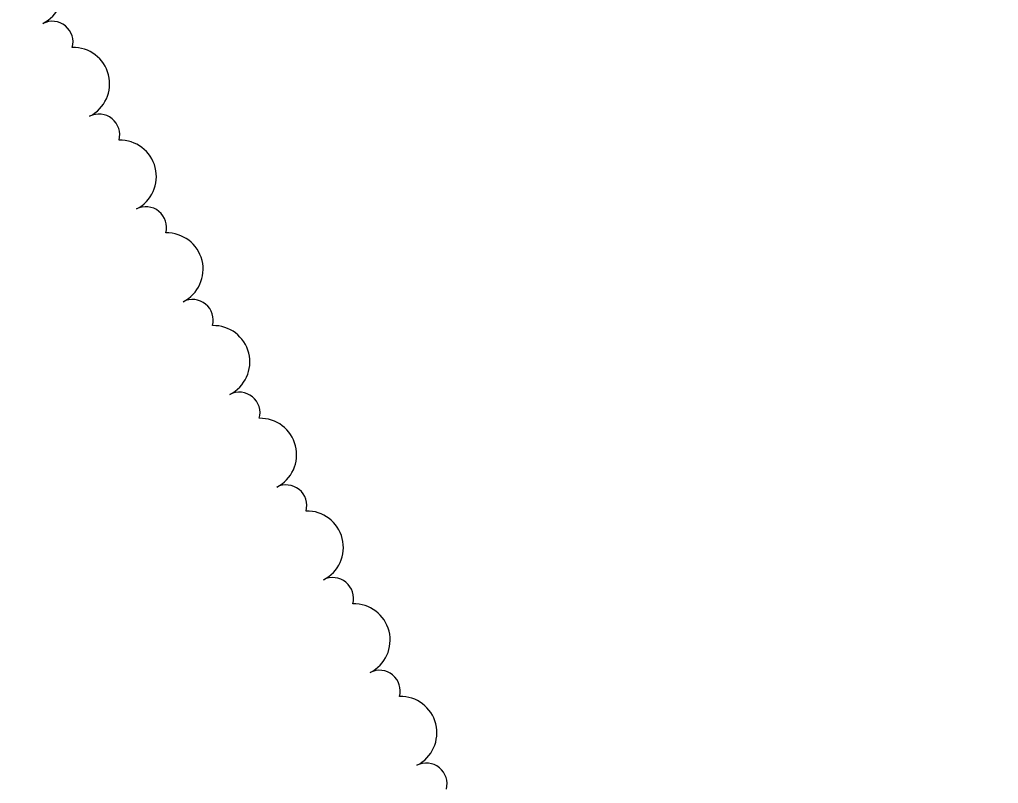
# Model space of a CAD drawing. Header units: metres. Extents: x 2682525 to 2683550, y 1250555 to 1251328.
# Drawn here: x 2683118.952 to 2683123.479, y 1250886.817 to 1250890.349 of the extents above; entities that cross this region are included whole.
import ezdxf

# ---------------------------------------------------------------- set-up
doc = ezdxf.new("R2010")
doc.units = ezdxf.units.M
doc.header["$PDMODE"] = 2
doc.header["$PDSIZE"] = -2
doc.linetypes.add('Verdeckt 0_75', pattern=[1.5, 0.75, -0.75])
for name, color, linetype, lineweight, true_color in [('2458 A U1_dwg-1', 9, 'Continuous', 18, 0x808080), ('_25_200 Materialien-Beton', 9, 'Continuous', 18, 0x808080), ('_25_500 Technik-Kanalisation Schächte', 9, 'Continuous', 18, 0x808080), ('_25_800 Beschriftung-1_100-Koten', 9, 'Continuous', 18, 0x808080), ('_25_Keine', 9, 'Continuous', 18, 0x808080), ('Bemassung', 9, 'Continuous', 18, 0x808080), ('G-____-REVC-OTLN-1', 1, 'Continuous', 18, 0xff0000)]:
    doc.layers.add(name, color=color, linetype=linetype, lineweight=lineweight, true_color=true_color)
for name, color, linetype, lineweight in [('A-____-____-DIMS', 7, 'Continuous', 9), ('A-DETL-____-MBND', 7, 'Verdeckt 0_75', 18), ('Bemassung-1', 7, 'Continuous', 18), ('G-____-____-TEXT', 7, 'Continuous', 9)]:
    doc.layers.add(name, color=color, linetype=linetype, lineweight=lineweight)
doc.styles.add('Arial_3', font='arial.ttf', dxfattribs={"height": 125})
doc.styles.add('Arial_31', font='arial.ttf', dxfattribs={"width": 0.9, "height": 200})
doc.styles.add('ISOCP_2', font='isocp___.ttf', dxfattribs={"height": 125.8608217592593})
doc.styles.add('ISOCP_6', font='isocp___.ttf', dxfattribs={"height": 176.2051504629629})
doc.dimstyles.new('2_0_mm_-_Arial', dxfattribs={"dimscale": 304.8, "dimtxt": 204.051879991394, "dimasz": 0.2460629921259842, "dimexe": 0.3280839895013123, "dimexo": 0.3280840109072179, "dimgap": 0.08202099737532807, "dimtad": 1, "dimdec": 1, "dimlfac": 0.001, "dimrnd": 0.09999999999999999, "dimzin": 0, "dimdsep": 46, "dimtxsty": 'Arial_31', "dimblk1": 'OBLIQUE', "dimblk2": 'OBLIQUE', "dimsah": 1, "dimcen": 0.09, "dimdle": 0.3280839895013123, "dimazin": 0, "dimtfac": 1, "dimtdec": 4, "dimtix": 1, "dimtmove": 0, "dimatfit": 3, "dimfxl": 1, "dimtvp": 1, "dimtfill": 1, "dimtolj": 1, "dimtzin": 0, "dimarcsym": 2})
doc.dimstyles.new('2_0_mm_-_Arial_1', dxfattribs={"dimscale": 304.8, "dimtxt": 204.051879991394, "dimasz": 0.2460629921259842, "dimexe": 0.3280839895013123, "dimexo": 0.3280840109072179, "dimgap": 0.08202099737532807, "dimtad": 1, "dimdec": 1, "dimlfac": 0.001, "dimrnd": 0.09999999999999999, "dimzin": 0, "dimdsep": 46, "dimtxsty": 'Arial_31', "dimblk1": 'OBLIQUE', "dimblk2": 'OBLIQUE', "dimsah": 1, "dimcen": 0.09, "dimdle": 0.3280839895013123, "dimazin": 0, "dimtfac": 1, "dimtdec": 4, "dimtix": 1, "dimtmove": 2, "dimatfit": 3, "dimfxl": 1, "dimtvp": 1, "dimtfill": 1, "dimtolj": 1, "dimtzin": 0, "dimarcsym": 2})

# ---------------------------------------------------------------- blocks, each defined once
blk = doc.blocks.new('2458 A U1_dwg_VW_SLASH-9046302-U01 Bodenplatte')
at = {"layer": 'Bemassung'}
for p, q in [((-40398.89961188486, -25725.98347597546), (-40398.89961188486, -25513.74226503798)), ((-40342.77301112818, -25682.11007673217), (-40455.02621264155, -25569.8568752188))]:
    blk.add_line(p, q, dxfattribs=at)
blk = doc.blocks.new('2458 A U1_dwg_VW_SLASH-9046308-U01 Bodenplatte')
at = {"layer": 'Bemassung'}
for p, q in [((-41718.59994733578, -25682.11007673214), (-41606.34674582242, -25569.85687521878)), ((-41762.47334657908, -25625.98347597546), (-41550.23213564159, -25625.98347597546))]:
    blk.add_line(p, q, dxfattribs=at)
blk = doc.blocks.new('2458 A U1_dwg_VW_SLASH-9046309-U01 Bodenplatte')
at = {"layer": 'Bemassung'}
for p, q in [((-41149.35983075402, -25569.85687521878), (-41261.61303226738, -25682.11007673214)), ((-41105.48643151072, -25625.98347597546), (-41317.7276424482, -25625.98347597546))]:
    blk.add_line(p, q, dxfattribs=at)
blk = doc.blocks.new('2458 A U1_dwg_VW_SLASH-9046310-U01 Bodenplatte')
at = {"layer": 'Bemassung'}
for p, q in [((-41149.35983071905, -27903.92168947456), (-41261.61303223242, -28016.17489098792)), ((-41105.48643147576, -27960.04829023124), (-41317.72764241323, -27960.04829023124))]:
    blk.add_line(p, q, dxfattribs=at)
blk = doc.blocks.new('2458 A U1_dwg_VW_SLASH-9046311-U01 Bodenplatte')
at = {"layer": 'Bemassung'}
for p, q in [((-41766.61303223447, -28016.17489099631), (-41654.35983072277, -27903.92168948127)), ((-41810.4864314786, -27960.04829024029), (-41598.24522054112, -27960.04829024029))]:
    blk.add_line(p, q, dxfattribs=at)
blk = doc.blocks.new('2458 A U1_dwg-9041719-U01 Bodenplatte')
at = {"layer": '_25_200 Materialien-Beton'}
h = blk.add_hatch(dxfattribs=at)
h.set_pattern_fill('FP_1', color=256, style=0, pattern_type=2)
h.set_pattern_definition([(18.233, (0, 0), (18.77292067800844, -56.98752011815572), []), (288.233, (0, 0), (63.31313485127099, 20.85671487326738), [])])
h.paths.add_polyline_path([(-41293.95709773521, -36217.62907811884), (-41293.95709774905, -33968.47120435743), (-41205.48643138567, -33968.47120435609), (-41205.48643156601, -21947.67519812754), (-41293.95709792959, -21947.67519812884), (-41293.95709794005, -21247.76708494488), (-41575.19942578608, -21247.76708494488), (-41710.48643147866, -27960.04829023879), (-41543.95709771549, -36217.62907811884)])
h.paths.add_polyline_path([(-41293.95709794194, -21122.76708494489), (-41293.95709796327, -19697.67519857272), (-41543.95709796321, -19697.67519857645), (-41572.6800325732, -21122.76708494489), (-41385.61355498058, -21122.76708494489)])
at = {"layer": '_25_200 Materialien-Beton', "flags": 128}
for points in [[(-41575.19942578615, -21247.76708494488), (-41710.48643147866, -27960.04829023879), (-41543.95709771545, -36217.62907812016)], [(-41543.95709771545, -36217.62907812016), (-41293.95709773521, -36217.62907812016), (-41293.95709773521, -33968.47120435743), (-41205.48643138567, -33968.47120435743), (-41205.48643138567, -21947.67519812754), (-41293.95709792959, -21947.67519812754), (-41293.95709792959, -21247.76708494488)]]:
    blk.add_lwpolyline(points, dxfattribs=at)
at = {"layer": '_25_500 Technik-Kanalisation Schächte', "flags": 128}
blk.add_lwpolyline([(-42630.30777303776, -28032.65213969599), (-26014.01496727082, -28032.65213969599), (-26014.01496727082, -27882.65213969368), (-42630.30777303776, -27882.65213969368)], close=True, dxfattribs=at)
at = {"layer": '_25_800 Beschriftung-1_100-Koten'}
for p, q in [((-42555.30777388092, -27832.65213969305), (-42555.30777388092, -28082.65213969305)), ((-42680.30777388092, -27957.65213969305), (-42430.30777388092, -27957.65213969305))]:
    blk.add_line(p, q, dxfattribs=at)
at = {"layer": '_25_800 Beschriftung-1_100-Koten', "flags": 128}
blk.add_lwpolyline([(-42630.30777388092, -27957.65213969305), (-42555.30777388092, -27957.65213969305), (-42555.30777388092, -27882.65213969305), (-42555.30777388092, -27957.65213969305), (-42480.30777388091, -27957.65213969305), (-42555.30777388092, -27957.65213969305), (-42555.30777388092, -28032.65213969305), (-42555.30777388092, -27957.65213969305)], close=True, dxfattribs=at)
at = {"layer": '_25_800 Beschriftung-1_100-Koten'}
for centre, radius, start, end in [((-42555.30777388092, -27957.65213969304), 74.99999999999272, 89.99999999999444, 180), ((-42555.30777388092, -27957.65213969305), 75.00000000001455, 0, 90), ((-42555.30777388092, -27957.65213969305), 75, 180, 269.9999999999941), ((-42555.30777388092, -27957.65213969305), 74.99999999999608, 269.9999999999927, 359.9999999999955)]:
    blk.add_arc(centre, radius, start, end, dxfattribs=at)
at = {"layer": '_25_Keine'}
for p, q in [((-41575.19942578604, -21247.76708494486), (-41710.48643147862, -27960.04829023876)), ((-41205.48643151078, -25625.98347597546), (-41663.44301506693, -25625.98347597546)), ((-41069.13857615454, -27960.04829022919), (-41879.82621154278, -27960.04829022919))]:
    blk.add_line(p, q, dxfattribs=at)
at = {"layer": '_25_Keine', "flags": 128}
for points in [[(-42540.6402158114, -21247.76708494488), (-42540.6402158114, -25107.67519800752), (-45150.30777388098, -25107.67519800752), (-45150.30777388098, -21247.76708494488)], [(-39930.64021581141, -21247.76708494488), (-39930.64021581141, -25107.6751980075), (-42540.64021581139, -25107.6751980075), (-42540.64021581139, -21247.76708494488)], [(-45450.30777388097, -25087.67519800747), (-42555.30777388092, -27957.65213969305), (-45450.30777388088, -30877.67519800747)]]:
    blk.add_lwpolyline(points, dxfattribs=at)
at = {"layer": 'Bemassung'}
for p, q in [((-40398.89961188486, -25513.74226503798), (-40398.89961188486, -24338.22468691295)), ((-41662.4733465791, -25622.98347598228), (-41662.4733465791, -25525.98347597548)), ((-41205.4864315107, -25622.98347597542), (-41205.4864315107, -25525.9834759754)), ((-41550.23213564159, -25625.98347597546), (-41317.7276424482, -25625.98347597546)), ((-41202.48643151073, -25625.98347597549), (-40298.89961188488, -25625.98347597549)), ((-41710.48643147866, -27957.04829023876), (-41710.48643147866, -27860.04829023875)), ((-41205.48643147577, -27957.04829023121), (-41205.48643147577, -27860.04829023119)), ((-41317.72764241323, -27960.04829023292), (-41598.24522054112, -27960.04829023292)), ((-26126.25617820831, -28480.19259147579), (-42518.06656210028, -28480.19259147579))]:
    blk.add_line(p, q, dxfattribs=at)
at = {"layer": 'Bemassung', "flags": 128}
for points in [[(-42540.64021581133, -22598.01700975408), (-42540.64021581133, -25104.67519800747)], [(-42630.30777303778, -28580.19259147577), (-42630.30777303778, -27910.67519885053)]]:
    blk.add_lwpolyline(points, close=True, dxfattribs=at)
blk.add_lwpolyline([(-26126.25617820831, -27373.61881234164), (-45338.06656292181, -27373.61881234164), (-45225.8253519843, -27373.61881234164)], dxfattribs=at)
for name in ['2458 A U1_dwg_VW_SLASH-9046302-U01 Bodenplatte', '2458 A U1_dwg_VW_SLASH-9046308-U01 Bodenplatte', '2458 A U1_dwg_VW_SLASH-9046309-U01 Bodenplatte', '2458 A U1_dwg_VW_SLASH-9046311-U01 Bodenplatte', '2458 A U1_dwg_VW_SLASH-9046310-U01 Bodenplatte']:
    blk.add_blockref(name, (0, 0))
at = {"layer": '_25_800 Beschriftung-1_100-Koten', "insert": (-42457.59146955542, -28060.42350365812), "char_height": 176.2051504629629, "width": 947.3193473193473, "attachment_point": 1, "line_spacing_factor": 1.478621465017729, "style": 'ISOCP_6'}
blk.add_mtext('455.24', dxfattribs=at)
at = {"layer": 'Bemassung-1', "char_height": 125.8608217592593, "attachment_point": 1, "line_spacing_factor": 1.478621465017729, "style": 'ISOCP_2'}
for s, insert, width in [('7', (-41359.54563279199, -25337.43314207021), 118.4236817761332), ('45', (-41591.95577403309, -25483.97109883278), 253.7650323774283), ('5', (-41403.79064746982, -27687.15367932952), 118.4236817761332), ('50', (-41620.57378350587, -27833.69163609209), 236.8473635522664)]:
    blk.add_mtext(s, dxfattribs=dict(at, insert=insert, width=width))
blk = doc.blocks.new('_Oblique')
at = {"color": 0, "linetype": 'ByBlock', "lineweight": -2}
blk.add_line((-0.5, -0.5), (0.5, 0.5), dxfattribs=at)
blk = doc.blocks.new('*D1807')
at = {"layer": 'A-____-____-DIMS', "color": 0, "lineweight": -2, "transparency": 16777216}
for p, q in [((2683068.897622096, 1250867.009540824), (2683135.861756529, 1250900.785341326)), ((2683053.688199543, 1250859.338114525), (2683068.897622096, 1250867.009540824)), ((2683053.688199543, 1250859.338114525), (2682986.72406511, 1250825.562314023)), ((2683113.74310552, 1250778.098576879), (2683113.932022766, 1250777.724028246)), ((2683098.698719751, 1250770.099947516), (2683098.722600213, 1250770.052601948))]:
    blk.add_line(p, q, dxfattribs=at)
at = {"layer": 'A-____-____-DIMS', "color": 0, "lineweight": -2, "transparency": 16777216, "xscale": 74.99999999999999, "yscale": 74.99999999999999, "zscale": 74.99999999999999}
for p, rotation in [((2683068.897622096, 1250867.009540824), 206.7657572042305), ((2683053.688199543, 1250859.338114525), 26.76575720423048)]:
    blk.add_blockref('_Oblique', p, dxfattribs=dict(at, rotation=rotation))
at = {"layer": 'A-____-____-DIMS', "color": 0, "transparency": 16777216, "insert": (2683004.047613651, 1250976.668747653), "char_height": 200, "width": 911.641014607705, "attachment_point": 5, "rotation": 26.76575720423047, "style": 'Arial_31', "bg_fill": 3, "box_fill_scale": 1.1, "bg_fill_color": 256, "bg_fill_true_color": 13158600, "bg_fill_transparency": 0}
blk.add_mtext('\\A1;0.0', dxfattribs=at)
at = {"layer": 'Defpoints', "color": 0, "transparency": 16777216}
for p in [(2683068.708701911, 1250867.384095282), (2683068.897622096, 1250867.009540824), (2683053.664316143, 1250859.385465919)]:
    blk.add_point(p, dxfattribs=at)
blk = doc.blocks.new('*D1808')
at = {"layer": 'A-____-____-DIMS', "color": 0, "lineweight": -2, "transparency": 16777216}
for p, q in [((2683101.306229421, 1250883.356000871), (2683168.270363854, 1250917.131801374)), ((2683068.897622741, 1250867.009539544), (2683001.933488308, 1250833.233739042)), ((2683146.196746825, 1250794.355752247), (2683146.340630091, 1250794.070488293)), ((2683113.74310552, 1250778.098576879), (2683113.932023411, 1250777.724026967))]:
    blk.add_line(p, q, dxfattribs=at)
at = {"layer": 'A-____-____-DIMS', "color": 0, "transparency": 16777216, "insert": (2682617.72699169, 1250788.948338999), "char_height": 200, "width": 911.641014607705, "attachment_point": 1, "rotation": 26.76575720423047, "line_spacing_factor": 0.9417779076525878, "style": 'Arial_31', "bg_fill": 3, "box_fill_scale": 1.1, "bg_fill_color": 256, "bg_fill_true_color": 13158600, "bg_fill_transparency": 0}
blk.add_mtext('\\A1;0.0', dxfattribs=at)
at = {"layer": 'A-____-____-DIMS', "color": 0, "lineweight": -2, "transparency": 16777216}
blk.add_line((2683068.897622741, 1250867.009539544), (2683101.306229421, 1250883.356000871), dxfattribs=at)
at = {"layer": 'Defpoints', "color": 0, "transparency": 16777216}
for p in [(2683101.162343216, 1250883.641270651), (2683101.306229421, 1250883.356000871), (2683068.708701911, 1250867.384095282)]:
    blk.add_point(p, dxfattribs=at)
at = {"layer": 'A-____-____-DIMS', "color": 0, "lineweight": -2, "transparency": 16777216, "xscale": 74.99999999999999, "yscale": 74.99999999999999, "zscale": 74.99999999999999}
for p, rotation in [((2683101.306229421, 1250883.356000871), 206.7657572042305), ((2683068.897622741, 1250867.009539544), 26.76575720423048)]:
    blk.add_blockref('_Oblique', p, dxfattribs=dict(at, rotation=rotation))
blk = doc.blocks.new('*D1809')
at = {"layer": 'A-____-____-DIMS', "color": 0, "lineweight": -2, "transparency": 16777216}
for p, q in [((2683132.910514814, 1250899.296771893), (2683199.874649247, 1250933.072572396)), ((2683101.30623005, 1250883.355999624), (2683132.910514814, 1250899.296771893)), ((2683101.30623005, 1250883.355999624), (2683034.342095617, 1250849.580199121)), ((2683177.801724807, 1250810.295150137), (2683177.944915484, 1250810.011259315)), ((2683146.196746825, 1250794.355752247), (2683146.34063072, 1250794.070487046))]:
    blk.add_line(p, q, dxfattribs=at)
at = {"layer": 'A-____-____-DIMS', "color": 0, "lineweight": -2, "transparency": 16777216, "xscale": 74.99999999999999, "yscale": 74.99999999999999, "zscale": 74.99999999999999}
for p, rotation in [((2683132.910514814, 1250899.296771893), 206.7657572042305), ((2683101.30623005, 1250883.355999624), 26.76575720423048)]:
    blk.add_blockref('_Oblique', p, dxfattribs=dict(at, rotation=rotation))
at = {"layer": 'A-____-____-DIMS', "color": 0, "transparency": 16777216, "insert": (2683059.863075263, 1251004.821305737), "char_height": 200, "width": 911.641014607705, "attachment_point": 5, "rotation": 26.76575720423047, "style": 'Arial_31', "bg_fill": 3, "box_fill_scale": 1.1, "bg_fill_color": 256, "bg_fill_true_color": 13158600, "bg_fill_transparency": 0}
blk.add_mtext('\\A1;0.0', dxfattribs=at)
at = {"layer": 'Defpoints', "color": 0, "transparency": 16777216}
for p in [(2683132.767321199, 1250899.58066854), (2683132.910514814, 1250899.296771893), (2683101.162343216, 1250883.641270651)]:
    blk.add_point(p, dxfattribs=at)
blk = doc.blocks.new('Family - ___-9052579-U01 Bodenplatte')
at = {"layer": 'G-____-REVC-OTLN-1'}
for centre, radius, start, end in [((-43470.59466395932, -23654.70087107832), 168.0516399246917, 269.9999999999996, 64.79123470324285), ((-43470.59466395932, -23918.7820195314), 96.02950852839462, 318.1896851042191, 90), ((-43470.59466395932, -24134.84841372028), 168.0516399246844, 269.9999999999996, 64.7912347032419), ((-43470.59466395932, -24398.92956217336), 96.02950852839462, 318.18968510422, 90), ((-43470.59466395932, -24614.99595636224), 168.0516399246917, 269.9999999999996, 64.79123470324285), ((-43470.59466395932, -24879.07710481532), 96.02950852839462, 318.1896851042191, 90), ((-43470.59466395932, -25095.1434990042), 168.0516399246844, 269.9999999999996, 64.7912347032419), ((-43470.59466395932, -25359.22464745728), 96.02950852839462, 318.18968510422, 90), ((-43470.59466395932, -25575.29104164617), 168.0516399246917, 269.9999999999996, 64.79123470324285), ((-43470.59466395932, -25839.37219009925), 96.02950852839462, 318.1896851042201, 90), ((-43470.59466395932, -26055.43858428813), 168.0516399246844, 269.9999999999996, 64.7912347032419), ((-43470.59466395932, -26319.51973274121), 96.02950852839462, 318.1896851042208, 90), ((-43470.59466395932, -26535.58612693009), 168.0516399246917, 269.9999999999996, 64.79123470324333), ((-43470.59466395932, -26799.66727538317), 96.02950852839462, 318.1896851042191, 90), ((-43470.59466395932, -27015.73366957206), 168.0516399246844, 269.9999999999996, 64.79123470324238), ((-43470.59466395932, -27279.81481802513), 96.02950852839462, 318.18968510422, 90), ((-43470.59466395932, -27495.88121221402), 168.0516399246917, 269.9999999999996, 64.79123470324285), ((-43470.59466395932, -27759.9623606671), 96.02950852839462, 318.1896851042191, 90)]:
    blk.add_arc(centre, radius, start, end, dxfattribs=at)

msp = doc.modelspace()

# ---------------------------------------------------------------- linework, layer by layer
at = {"layer": 'A-DETL-____-MBND'}
msp.add_open_spline([(2683066.009390901, 1250869.679863096), (2683066.288205003, 1250869.551325586), (2683067.039320472, 1250869.18605556), (2683068.808618498, 1250868.554809036), (2683071.657237757, 1250869.494124548), (2683074.467321273, 1250871.018365242), (2683078.195421315, 1250872.859749516), (2683083.158512379, 1250875.383371573), (2683088.800458998, 1250878.256991499), (2683094.67246607, 1250881.112386641), (2683097.951854891, 1250882.94699488), (2683100.081408632, 1250883.879558791), (2683100.187642982, 1250884.43076455), (2683100.919117485, 1250885.016465895), (2683101.844521929, 1250884.711114088), (2683103.967648854, 1250886.004076284), (2683109.204590926, 1250888.417601884), (2683115.754953569, 1250891.836530144), (2683122.446522959, 1250895.24131188), (2683126.497124689, 1250897.270196159), (2683129.520615935, 1250898.811156605), (2683132.804656584, 1250900.260438276), (2683134.067093911, 1250906.573856538), (2683135.558020153, 1250913.796773206), (2683138.657477513, 1250918.602886364), (2683139.889302063, 1250920.906158589)], degree=3, knots=[0, 0, 0, 0, 3.021816965252346, 8.2668153199768, 17.95102877688316, 30.86478291184385, 40.23480069127133, 58.74610483870741, 85.71719350426484, 102.6006594184549, 122.8063238274784, 123.1988405673681, 125.0105717409506, 127.673553189531, 131.444065486728, 133.3966811922206, 151.4499517304334, 188.9907190902837, 205.6325642785124, 225.4757952452216, 233.4027051389572, 239.3167187433414, 259.753894699282, 288.8823652494151, 314.5908583427087, 314.5908583427087, 314.5908583427087, 314.5908583427087], dxfattribs=at)

# ---------------------------------------------------------------- block references
at = {"layer": '2458 A U1_dwg-1', "xscale": 0.001, "yscale": 0.001, "zscale": 0.001, "rotation": 26.76575494316579}
msp.add_blockref('2458 A U1_dwg-9041719-U01 Bodenplatte', (2683147.144467305, 1250931.177239274), dxfattribs=at)

# ---------------------------------------------------------------- next in the draw order: texts
at = {"layer": 'G-____-____-TEXT', "insert": (2683119.315156389, 1250886.469300447), "char_height": 0.125, "width": 1.579324375, "attachment_point": 1, "rotation": 26.765754943165796, "style": 'Arial_3', "bg_fill": 3, "box_fill_scale": 1.25, "bg_fill_color": 256, "bg_fill_true_color": 13158600, "bg_fill_transparency": 0}
msp.add_mtext('Rinnenanschluss', dxfattribs=at)

# ---------------------------------------------------------------- next in the draw order: dimensions: what is measured, and where the dimension line sits
at = {"layer": 'A-____-____-DIMS'}
dim = msp.add_linear_dim(base=(2683068.897622096, 1250867.009540824), p1=(2683053.664316142, 1250859.385465919), p2=(2683068.708701911, 1250867.384095282), angle=26.76575720423047, dimstyle='2_0_mm_-_Arial', override={"dimpost": '<>', "dimfxl": 17038.5332360565}, dxfattribs=at)
dim.commit()
dim.dimension.update_dxf_attribs({"geometry": '*D1807', "text_midpoint": (2683004.047613651, 1250976.668747653)})

# ---------------------------------------------------------------- next in the draw order: dimensions: what is measured, and where the dimension line sits
dim = msp.add_linear_dim(base=(2683101.306229421, 1250883.356000871), p1=(2683068.708701911, 1250867.384095282), p2=(2683101.162343216, 1250883.641270651), angle=26.76575720423047, dimstyle='2_0_mm_-_Arial_1', override={"dimpost": '<>', "dimfxl": 36297.85923366722}, dxfattribs=at)
dim.commit()
dim.dimension.update_dxf_attribs({"geometry": '*D1808', "text_midpoint": (2683084.754535631, 1250875.177022492), "dimtype": 160})

# ---------------------------------------------------------------- next in the draw order: dimensions: what is measured, and where the dimension line sits
dim = msp.add_linear_dim(base=(2683132.910514814, 1250899.296771893), p1=(2683101.162343216, 1250883.641270651), p2=(2683132.767321198, 1250899.58066854), angle=26.76575720423047, dimstyle='2_0_mm_-_Arial', override={"dimpost": '<>', "dimfxl": 35396.87893486193}, dxfattribs=at)
dim.commit()
dim.dimension.update_dxf_attribs({"geometry": '*D1809', "text_midpoint": (2683059.863075263, 1251004.821305737)})

# ---------------------------------------------------------------- next in the draw order: block references
at = {"layer": 'G-____-REVC-OTLN-1', "xscale": 0.001, "yscale": 0.001, "zscale": 0.001, "rotation": 26.76575494316579}
msp.add_blockref('Family - ___-9052579-U01 Bodenplatte', (2683147.144467305, 1250931.177239274), dxfattribs=at)

doc.saveas('drawing.dxf')
